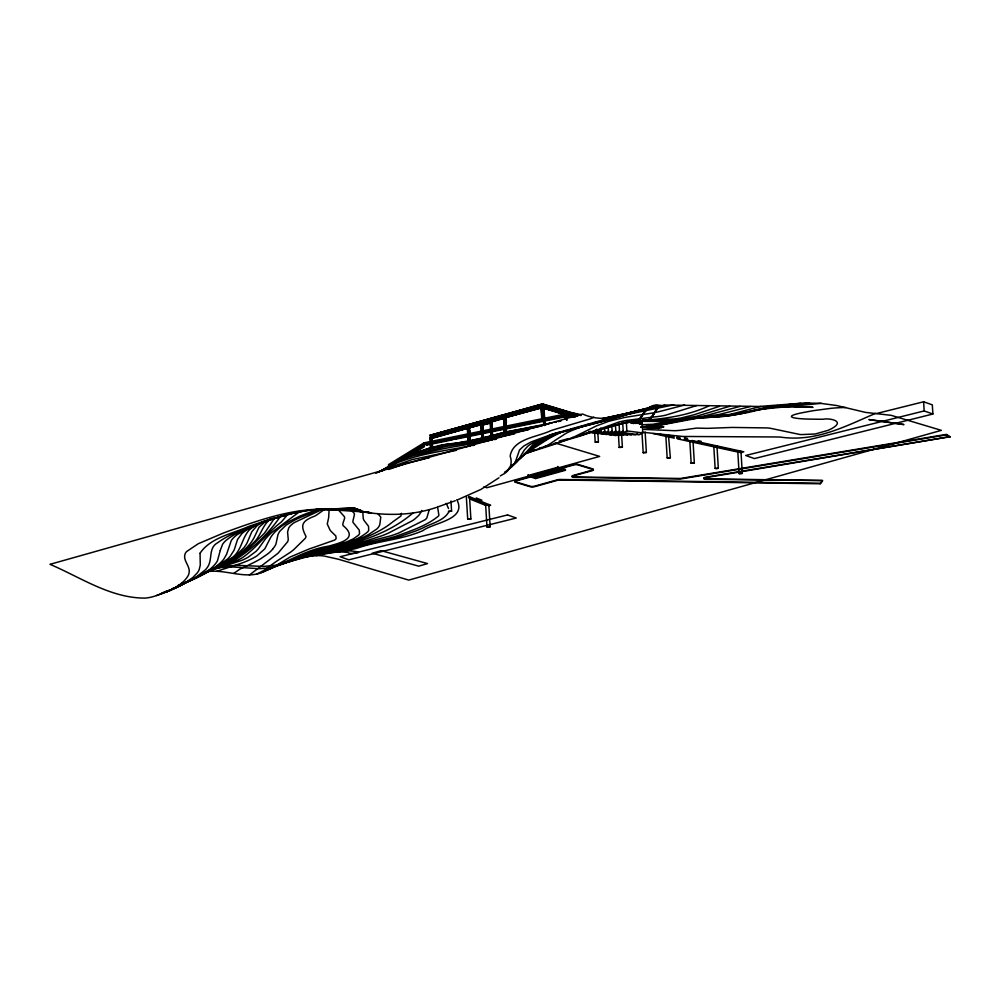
<?xml version="1.0" encoding="UTF-8"?>
<svg xmlns="http://www.w3.org/2000/svg" width="1000" height="1000" viewBox="0 0 1000 1000"><rect width="100%" height="100%" fill="white"/><g stroke="black" fill="none" stroke-linecap="round" stroke-linejoin="round"><path stroke-width="1.5" d="M220.225 550.625L217.438 560.825A147.475 41.388 -3.5 0 1 208.787 570.112L197.113 577.513L180.325 585.413A132.037 37.062 -3.5 0 1 176.725 586.8M451.6 511.175L448.425 511.413L451.6 511.213L450.975 500.988M470.863 519.062L467.713 519.188L470.887 519L469.538 497.025L468.488 497.562M485.65 505.037L488.825 504.837L485.65 505.062L486.987 526.975L488.55 527.312L490.163 526.775L488.825 504.862M486.987 526.95L490.163 526.775M598.387 442.05L595.225 442.15L598.4 442.013L597.875 433.212M622.388 447.225L619.212 447.388L622.388 447.225L621.587 434.075M646.375 452.463L643.188 452.638L646.375 452.463L645.125 432.013M668.487 435.487L670.362 457.713L668.625 458.25L667.175 457.9L665.837 435.962L666.488 435.562M667.175 457.875L670.362 457.713M691.162 463.088L689.825 441.2L691.438 440.675L693 441L694.338 462.95L691.162 463.15L694.338 462.95M692.962 441.138L689.837 441.262M713.8 446.475L716.975 446.25L718.325 468.188L716.712 468.725L715.138 468.363L713.8 446.45L716.975 446.312M715.138 468.363L718.325 468.188M739.137 473.562L737.788 451.688L739.4 451.15L740.962 451.488L742.312 473.438L739.125 473.625L742.3 473.375M220.238 550.5L222.537 544.388A104.2 29.25 -3.5 0 1 225.738 540.662C238.425 530.175 254.662 525.487 269.875 519.963A292.025 81.962 -3.5 0 1 280.837 516.475L294.825 512.537M429.25 509.675L426.812 518.038A43.85 12.3 -3.5 0 1 425.188 519.688L398.95 532.925A93.35 26.2 -3.5 0 1 391.188 535.7L330.1 551.538L307.425 556.237M200.05 553.275L200.275 565.112L199.15 569.763A124.012 34.812 -3.5 0 1 197.225 572.962L192.925 577.425L185.225 582.925A149.6 41.988 -3.5 0 1 179.15 586.35M448.95 511.688C443.975 520.925 431.25 523.288 422.45 528.188A407.537 114.388 -3.5 0 1 415.55 531.075L400.05 536.475L349.212 548.787A67.213 18.863 -3.5 0 1 344.725 549.8L308.3 556.388M421.8 510.462L419.637 514.263A154.8 43.45 -3.5 0 1 417.9 516.237L414.613 519.175A73.612 20.663 -3.5 0 1 412.2 520.825L388.862 532.875A98.863 27.75 -3.5 0 1 381.987 535.75L365.675 541L276.038 565.225L263.412 566.425L237.587 565.363L224.9 566.1A187.525 113.513 73.7 0 0 211.038 569.462L209.375 570.087M329.113 509.725L328.675 517.263A122.888 34.487 -3.5 0 1 328.425 518.763L327.262 523.987L330.037 530.075A104.6 29.35 -3.5 0 0 331.362 531.625A132.75 37.262 -3.5 0 0 332.562 532.775L335.812 535.938L336.138 538.513A21.275 5.975 -3.5 0 1 334.613 540.087L315.075 546.95A133.475 37.462 -3.5 0 0 308.788 549.113L290.138 557.025L273.3 567.238A81.137 22.775 -3.5 0 1 269.962 568.987L261.462 572.55M200.113 553.112C210.837 537.388 232.225 533.85 248.738 526.462A395.462 111 -3.5 0 1 267.288 520.25L287.838 514.35L302.337 511.325A58.775 16.5 -3.5 0 1 312.262 509.925L320.15 509.175M740.95 451.587L737.788 451.712M413.35 512.638C381.95 540.087 338.45 546.6 299.462 558.212M653.713 413.713L653 414.938M653.425 414.787L654.887 412.275M653.312 414.412L653.913 413.375L652.913 415.637L653.05 414.85M654.137 412.987L660.238 405.188L658.95 406.8M654.4 412.537L655.863 410.15M652.75 415.925L649.75 419.588L645.487 420.763M654.95 412.175L658.713 407.025M641.112 417.088C644.7 409.812 652.35 402.962 659.575 405.7M642 415.7L643 414.087M641.55 416.4L638.162 420.075L633.663 420.55M641.137 417.587C644.912 410.462 650.987 404.175 660.275 405.7M643.425 413.425L644.55 411.812M656.1 409.787L658.688 406.512M640.925 417.35L640.188 418.338A253.688 27.887 88.4 0 1 638.3 420L633.737 420.55M640.962 417.85L640.225 418.85A253.688 27.887 88.4 0 1 638.337 420.513L636.413 421.1L655.638 420.85M644.762 411.538L648.763 407.738M651.2 417.675L652.712 415.412L648.812 419.562M272.587 549.288L275.113 545.763A120.975 33.95 -3.5 0 0 275.988 543.888L277.962 534.7A125.75 35.3 -3.5 0 1 279.913 531.163L285.938 525.275L294.688 520.087A123.425 34.638 -3.5 0 1 301.15 517.125L317.725 510.575A150.875 42.35 -3.5 0 0 320.012 509.6M950 437.2L946.538 434.888L681.513 478.825A3.188 0.9 -3.5 0 1 679.587 478.963L574.487 477.438A3.188 0.9 -3.5 0 1 572.15 476.887A3.188 0.9 -3.5 0 1 573.3 475.925L592.212 470.675A3.188 0.9 -3.5 0 0 592.75 469.387L577.95 464.913A3.188 0.9 -3.5 0 0 573.475 465.012L515.975 480.988A3.188 0.9 -3.5 0 0 515.438 482.275L530.25 486.75A3.188 0.9 -3.5 0 0 534.712 486.65L557.5 480.312A3.188 0.9 -3.5 0 1 560.237 480L820.175 483.775L822.475 480.525L706.2 478.837A3.188 0.9 -3.5 0 1 703.812 478.162A3.188 0.9 -3.5 0 1 705.825 477.163L949.975 436.688L705.863 477.663A3.188 0.9 -3.5 0 0 703.838 478.675A3.188 0.9 -3.5 0 0 706.237 479.35L822.475 480.525M820.175 483.775L822.5 481.037M287.488 514.675L282.85 520.275A237.413 66.638 -3.5 0 1 281.075 522.2C266.988 532.913 256.7 547.875 242.175 557.85A93.812 26.325 -3.5 0 1 236.175 560.913L211.175 569.587M280.45 516.35C268.6 533.538 252.975 548.5 235.4 559.725A115.55 32.425 -3.5 0 1 229.2 562.75L209.788 569.85M274.363 518.35L265.912 531.1A249.938 70.15 -3.5 0 1 263.888 533.763L248.463 548.775L233.625 559.487A150.2 42.15 -3.5 0 1 227.387 562.775A146.463 41.1 -3.5 0 1 218.612 566.65L211.287 569.425M639.712 424.35L642.25 423.762L629.712 422.137L630.538 421.488M629.825 421.5L629.712 422.137M233.8 573.387L239.7 569.25L252.2 563.325A161.238 45.25 -3.5 0 0 257.162 560.763A164.137 46.075 -3.5 0 0 260.837 558.663L267.7 553.95A152.125 42.7 -3.5 0 0 272.575 549.288M552.625 434.75A87.888 24.663 -3.5 0 0 546.35 437.7L538.075 443.088L523.638 455.225A265.413 74.488 -3.5 0 1 520.975 457.125M392.6 521.975L400.962 515.988L401.4 513.312M391.75 522.663L389.5 524.4A175.225 49.175 -3.5 0 1 383.888 528.175C356.087 545.188 323.088 549.425 292.762 560.15M299.088 512.075L271.663 532.487A293.7 82.438 -3.5 0 0 264.7 539.888L259.175 547.7A154.175 43.275 -3.5 0 1 255.975 551.388L248.137 557.225A84.388 23.688 -3.5 0 1 242.175 560.225L210.15 570.75M270.275 519.275C262.025 525.363 260.812 536.812 252.875 543.312A363.137 101.925 -3.5 0 1 246.875 548.875A399.05 112 -3.5 0 1 242.763 552.263L233.487 558.775A179.438 50.362 -3.5 0 1 224.163 563.888L217.787 566.862A173.787 48.775 -3.5 0 1 210.95 569.712M498.95 477.8L480.925 489.425L457.65 499.8M554.587 440.712L565.95 433.375A125.588 35.25 -3.5 0 1 572.413 430.312L584.412 425.637M553.837 441.262L550.812 443.338A81.912 22.988 -3.5 0 1 546.15 445.938L523.862 454.363M324.35 509.487L317.312 514.538A91.862 25.787 -3.5 0 1 314.8 516.075C301.462 521.1 300.188 525.225 306 536.413A52.55 14.75 -3.5 0 1 305.287 538.3L293.788 549.612A157.825 44.3 -3.5 0 1 290.287 552.325L278.738 559.825A244.225 68.55 -3.5 0 0 274.062 563.025L264.325 570.175L256.725 574.15M531.725 448.237L551.562 435.2M530.288 449.237L531.013 448.738M524.45 453.9L542.05 440.712L551 435.438A93.5 26.237 -3.5 0 1 553.088 434.45M400.825 460.525L408.2 456.213A75.5 21.188 -3.5 0 1 414.9 453.363L424.038 450.363A109.812 30.825 -3.5 0 1 434.288 447.65L442.875 445.775A72.525 20.362 -3.5 0 1 449.762 444.55L470.337 441.55A72.925 20.463 -3.5 0 0 476.1 440.513L503.438 434.425A114.312 32.088 -3.5 0 1 511.037 432.925L528.3 429.888M532.825 447.113L544.475 439.4M508.525 468.575L514.45 464.275A123.775 34.737 -3.5 0 0 517.312 461.55L524.35 449.963L527.612 446.413A71.588 20.087 -3.5 0 1 532.388 443.125C558.5 430.225 587.888 426.625 615.363 417.55M390.175 466.25L405.4 457.425A74.25 20.838 -3.5 0 1 412.725 454.688L444.775 446.737A97.163 27.275 -3.5 0 1 450.688 445.662L472.688 442.212A108.375 30.412 -3.5 0 0 479.7 440.95L514.513 433.888M531.2 448.188L532.013 447.65M266.725 520.4L259.025 527.288L254.375 537.062A247.013 69.325 -3.5 0 1 252.237 540.8A244.425 68.6 -3.5 0 1 246.675 547.525L241.363 552.325A284.125 79.75 -3.5 0 1 237.013 555.688L232.288 558.938A191.962 53.875 -3.5 0 1 225.263 563.075L203.775 572.875M534.75 445.988L556.125 433.587M535.275 445.35L552.9 434.75M184.963 582.337L170.35 590.35A106.912 30.013 -3.5 0 1 161 593.7L160.963 593.713M544.712 439.25L552.975 434.538M455.9 439.137L571.138 415.613L571.75 412.675L571.85 414.212L577.938 415.538L571.85 414.212L424.125 444.363L388.55 466.188L388.462 464.663L424.025 442.837L571.75 412.675L580.887 414.675M388.475 467.312L389.338 466.788M393.4 464.45L424.325 445.487M404.862 458.663L407.488 457.05M410.1 455.45L424.475 446.625M249.412 575L278.038 553.25L287.587 541.775A89.488 25.113 -3.5 0 0 288.263 539.538L287.575 531.975L288.738 527.925A72.412 20.325 -3.5 0 1 290.475 525.688L291.675 524.562A62.088 17.425 -3.5 0 1 294.662 522.4L317.75 511.538A211.588 59.387 -3.5 0 0 321.7 509.575M191.075 579.612L171.15 590.05A134.45 81.388 73.7 0 1 165.825 592.013L171.075 589.712A137.113 83 73.7 0 0 175.55 588.088L179.137 586.35M380.138 471.325C407.425 454.85 440 451.812 470.675 445.863M378.338 472.362L379.237 471.838L378.075 472.312M380.775 471.413L382.575 470.4M648.913 407.65L649.9 407.15M386.65 468.35L387.587 467.837M409.825 456.15L417.975 452.175A79.963 22.438 -3.5 0 1 428.275 448.562C462.1 442.3 495.812 435.425 529.562 428.413A145.412 40.812 -3.5 0 0 538.3 426.712M263.625 521.575L261.775 522.587A84.738 23.788 -3.5 0 0 256.863 525.925L251.838 531.688L247.062 542.95A224.037 62.875 -3.5 0 1 243.912 547.7L236.575 555.013A223.863 62.825 -3.5 0 1 230.238 559.688L229.075 560.462A196.363 55.113 -3.5 0 1 224.438 563.312L201.688 574.212M267.825 569.338C249.2 582.013 227.025 568.525 206.863 571.712M163.725 592.25L158.6 594.725A128.5 75.487 74.2 0 1 145.025 598.112C110.5 598.15 80.738 577.413 50 564.325L582.575 414C604.312 423.938 627.075 414.688 648.112 408A294.188 172.825 74.2 0 1 667.138 405.05L759.175 406.475L803.062 403.1L819.975 403.25L836.737 405.538L865.55 412.4L891.162 415.337L941.35 430.35L408.738 580.1L338.4 559.237L324 556.013A129.762 76.225 74.2 0 0 315.387 555.688L303 557.163L336.55 550.775L387.137 538.625A85.738 24.062 -3.5 0 0 396.163 536.175C410.712 530.9 426.463 526.013 438.462 516.05A37.062 10.4 -3.5 0 0 438.888 515.212L437.537 506.637M528.837 451.413L547.413 439.487A228.612 64.162 -3.5 0 1 552.675 436.488L560.4 432.612M378.762 472.125L394.95 462.738L406.275 457.95A75.912 21.312 -3.5 0 1 414.637 455.363L441.287 449.188A151.637 42.562 -3.5 0 1 454.038 446.737L476.238 443.125A136.775 38.388 -3.5 0 0 481.725 442.15L489.1 440.7M417.425 453.088L428.963 448.275L440.087 445.337A39.137 10.987 -3.5 0 1 446.025 444.3L465.163 441.987M385.675 468.875L380.312 471.337M600.887 427.925L601.2 432.875L604.775 431.15M604.587 428.075L604.875 432.837L608.462 431.1M608.175 426.488L608.562 432.8L612.137 431.062M611.763 424.913L612.238 432.762L615.825 431.025M615.45 424.875L615.925 432.713L619.5 430.988M635.763 423.55L638.275 422.325M619.038 423.3L619.612 432.675L623.188 430.95M639.637 423.413L642.15 422.2L642.812 432.962L639.038 434.787L623.288 432.638L622.638 421.875M618.312 434.363L615.8 435.575L601.2 432.875M623.288 432.638L626.875 430.913L642.812 432.962M622.188 434.237L619.675 435.45L604.875 432.837M637.688 433.7L635.163 434.925L619.612 432.675M648.962 419.5L650.312 418.625A199.288 21.913 88.4 0 0 651.012 417.912M377.425 472.488L384.038 469.613M171.075 589.712L165.825 592.013M375.887 473.275L376.987 472.788M201.925 574.612L223.45 563.5A194 54.45 -3.5 0 0 229.737 559.125C241.462 553.05 241.262 538.787 249.15 530.087A93.387 26.212 -3.5 0 1 252.8 527.238A91.512 25.688 -3.5 0 1 255.075 525.8L265.15 520.812M262.638 522.062L248.287 528.938A100.562 28.225 -3.5 0 0 241.663 533.875L237.55 539.45L234.412 549.263A220.413 61.863 -3.5 0 1 233.825 550.625L230.325 556.062A159.2 44.688 -3.5 0 1 227.488 559.087L211.887 569.913L188.55 580.737M388.65 469.475L406.65 463.125L425.688 458.638M216.663 571.325L239 564.062A89.9 25.238 -3.5 0 0 245.263 561.75A92.425 25.938 -3.5 0 0 257.125 555.725L264.812 548.837L270.663 537.438A187.875 52.725 -3.5 0 1 274.988 531.938L280.163 527.325A174.475 48.963 -3.5 0 1 289.275 521.375L300.287 515.925L317.425 509.375M455.312 500.712L438.675 506.613M267.413 520.2L272.462 518.362M178.075 585.462C193.25 579.738 208.762 573.3 220.95 562.325A150.938 42.362 -3.5 0 0 223.95 558.9L226.575 554.325L231.275 540.525A110.763 31.088 -3.5 0 1 232.613 538.8A106.1 29.775 -3.5 0 1 237.6 534.388L252.975 526.15L275.312 517.85M181.812 583.225L183.275 582.7M173.012 588.138L174.275 587.688M431.15 448.263L443.175 445.025A31.525 8.85 -3.5 0 1 445.6 444.613L453.575 443.6M741.05 452.75L743.825 451.8L692.087 440.487M607.562 418.65L551.225 434.538L531.112 441.925L523.763 446.025L519.513 449.988L515.15 462.6A98.837 27.738 -3.5 0 1 511.75 466.85L506.138 471.2A145.238 40.763 -3.5 0 1 504.45 472.287M708.6 406.087C684.125 417.325 657.513 419.525 631.05 421.262A38.512 10.812 -3.5 0 0 625.438 422.262L574.763 437.075M265.325 570.7C286.55 562.725 305.65 549.587 328.587 546.163C341.587 542.587 358.575 538.387 343.075 525.562A56.487 15.85 -3.5 0 1 342.9 523.513L344.625 518.225A49.662 13.938 -3.5 0 0 344.412 516.675L339.012 510.613A114.5 32.138 -3.5 0 1 338.35 509.95M696.688 405.562L665.75 415.163A40.362 11.325 -3.5 0 1 659.925 416.262L626.438 420.412A43.738 12.275 -3.5 0 0 618.862 422.038L582.375 435.375L544.325 446.75M719.525 406.312L694.175 414.738L680.812 418.025A34.462 9.675 -3.5 0 1 674.362 418.975L642.688 420.487A183.463 20.162 88.4 0 0 641.275 421.587L640.225 423.512L641.175 422.225A186.262 20.475 88.4 0 1 642.862 420.938L643.263 420.825M561.737 431.812C542.438 434.663 530.5 449.725 516.5 461.15A222.9 62.562 -3.5 0 1 514.875 462.225M426.637 444.975C428.875 444.087 422.7 443.95 424.462 445.075M409.237 455.65C411.337 454.288 404.375 455.15 407.537 455.8M596.9 430.387L592.85 431.65L606.737 434.575M596.838 429.188L597.025 432.262L601.075 431M600.612 432.65L597.663 433.562L588.888 431.463M270.925 568.125L285.113 563.188L304.988 553.7L346.2 542.087L353.325 538.862L358.25 535.4A39.487 11.087 -3.5 0 0 359.55 533.6L359.25 530.1L353.062 522.425A45.188 12.688 -3.5 0 1 352.912 521.087L354.475 514.288A44.262 12.425 -3.5 0 0 353.663 512.65L351.438 510.588M539.55 448.2L541.825 447.5M525.513 453.45L548.638 446.188A513.625 144.162 -3.5 0 0 556.75 443.438L574.1 436.938L596.5 425.863L608.987 421.213L624.688 417.438L652.788 412.962A71.35 20.025 -3.5 0 0 657.825 411.962L684.613 405M436.312 507.45C409.65 516.613 380.775 515.737 353.438 510.163L371.463 512.875L350.887 510.3L368.775 512.288L326.4 509.412M647.85 419.9L648.525 419.675L645.225 420.262M534.738 449.637L529.325 451.25M563.987 431.138L566.263 430.462M484.363 437.975L500.562 433.387A74.325 20.863 -3.5 0 1 507.837 431.725L551.337 423.013M626.325 414.787L621.487 416.163A349.938 98.212 -3.5 0 1 606.55 420.163L582.062 426.262M279.025 564.925L301.913 557.762A371.887 225.113 73.7 0 1 308.075 556.225L310.075 555.8M729.75 406.325L726.363 407.3A257.225 72.2 -3.5 0 0 716.3 410.337L696.175 416.325L677.5 419.588A44.75 12.562 -3.5 0 1 667.55 420.35L634.975 421.238L612.812 425.35M760.65 406.45L730.175 414.387L679.725 420.012A67.025 18.812 -3.5 0 1 667.6 420.712L657.575 420.863M875.562 413.363C844.475 426.688 815.55 442.275 780.125 437.05A176.038 49.413 -3.5 0 0 774.95 436.962L682.65 436.463L643.337 432.325M581.1 415.538L542.425 403.875L429.675 435.425L542.45 404.1L576.65 414.425M542.312 404.263L430.2 435.412L430.363 438.125M569.025 413.537L542.288 405.475L431.5 436.25L431.425 435.163M542.625 407.15L429.862 438.475L431 438.812M468.75 441.875L467.912 428.137L431.575 438.25L432.125 447.3M504.9 433.512L503.95 418.125L469.038 427.85L485.112 423.775M489.637 422.525L503.7 418.45L504.225 433.413M542.137 420.037L541.4 407.975L503.55 418L504.625 433.525M544.487 424.538L543.475 407.938L566.062 414.462M482.65 431.012L482.287 425.075L490.363 422.95L490.725 428.888M482.287 425.075L490.562 423L490.925 428.95M565.237 414.55L566.25 414.275M574.275 416.938L572.913 417.125L573.925 416.838M631.213 413.237L619.85 416.325A365.85 102.688 -3.5 0 1 612.712 418.175L604.075 420.337M528.075 474.738L528.112 475.5L557.837 467.25L565.363 469.525L565.413 470.288L535.688 478.537L530.337 476.925L530.288 476.163L560.013 467.9L560.05 468.663L565.413 470.288M530.337 476.925L560.05 468.663M533.475 477.125L563.188 468.862L563.15 468.1M528.112 475.5L535.638 477.775L565.363 469.525M465.525 441.912A39.812 11.175 -3.5 0 0 469.562 441.225L502.962 432.688A93.475 26.237 -3.5 0 1 510.025 431.175L518.95 429.513M647.763 419.925L624.775 422.85L582.587 434.038M570.938 429.15L573.325 428.512M636 411.65L611.075 418.1M750.588 406.475L718.975 414.525L682.638 419.75M769.65 406.1L742.275 413.438M479.825 439.237L481.35 438.825M740.1 406.388L704.262 416A83.413 23.413 -3.5 0 1 696.587 417.5L658 425.337L642.1 427.3M640.85 410.087L607.487 418.425M575.75 427.875L577.05 427.525M609.612 426.188L611.263 425.75M645.925 408.575L628.125 413.113A400.913 112.525 -3.5 0 1 618.413 415.438L605.062 418.488M578.362 427.2L581 426.525M283.7 562.95C309.862 553.913 336.675 546.962 362.688 537.525A139.425 39.137 -3.5 0 0 368.762 534.438L376.812 528.987A66.612 18.7 -3.5 0 0 379.263 525.875L379.55 525.237A77.438 21.738 -3.5 0 0 379.862 524.3L380.775 517.087L377.775 513.538M571.6 437.863L573.188 437.463M876.725 413.475L923.625 401.775L932.325 404.862L932.887 414.012L754.412 458.575L745.7 455.487L924.175 410.938L932.887 414.012M280.725 563.688L281.688 563.45M651.438 407.212L630.175 412.463A411.737 115.562 -3.5 0 1 618.188 415.238L602.825 418.612M643.238 420.325L642.825 420.438A186.262 20.475 88.4 0 0 641.15 421.712L640.2 423L629.688 421.637A182.087 20.013 88.4 0 1 629.85 421.463M588 424.225L590.237 423.688M295.863 512.275L299.05 511.5M657.675 406.05L629.837 412.65A386.275 108.413 -3.5 0 1 619.562 414.9L602.163 418.6M593.488 422.9L598.8 421.613M595.288 429.862L596.875 429.475M777.537 405.475L748.238 412.475L727.513 415.988A54.188 15.213 -3.5 0 1 720.25 416.737L694.438 418.188M673.812 404.825L616.888 416.65M664.95 405.2L638.975 411.188A313.113 87.875 -3.5 0 1 628.5 413.4L603.763 418.512M474.938 440.425L476.75 440.012M543.888 424.738L552.375 422.788M604.35 419.15L606.462 418.663M485.538 505.337L488.938 504.562M488.4 505.775L490.662 505.262L468.913 496.475M291.1 560.525L288.238 561.163M540.45 425.525L518.875 429.675M544.075 425.475L545.75 425.1M455.525 439.087C458.6 437.663 450.337 438.7 454.538 439.2M554.1 422.4L555.812 422.025M554.725 422.262L556.45 421.887M542.15 425.887L539.263 426.512M310.312 555.763L312.087 555.388M494.525 439.575L496.325 439.2M313.35 555.075L335.55 551.5L350.25 550.925A143.925 87.125 73.7 0 1 356.825 551.7C363.312 552.562 349.338 554.6 347.912 552.537A153.012 92.625 73.7 0 0 341.475 551.962L330.925 552.4L316.212 554.612M490.913 440.325L492.713 439.95M426.825 458.4L429.087 457.925M742.125 413.475L735.5 414.738A52.688 14.787 -3.5 0 1 726.225 416.037L707.725 417.212M785.15 404.688L727.163 415.513A70.775 19.863 -3.5 0 1 717.887 416.488L709.737 417.088M425.613 444.7L571.5 414.913L577.6 416.25M452.875 439.762L427.1 445.025L427 443.5L424.025 442.837L424.125 444.363M296.225 558.875L297.975 558.525M558.2 421.525L559.95 421.163M558.638 421.438L560.975 420.988M484.6 433.15C488.013 432.038 479.812 432.375 483.488 433.237M689.412 418.812L660.438 424.75L645.075 426.875A29.5 8.275 -3.5 0 1 642.362 427.062M456.5 450.288L412.075 459.625L388.725 467.762A183.012 51.363 -3.5 0 0 382.337 470.8M691.775 418.537L650.725 426.087M299.637 557.825L301.35 557.5M303.663 556.987L306.15 556.538M699.963 417.75L657.062 425.737L641.475 427.25M306.75 556.425L315.613 554.812M692.987 418.325L697.763 417.488M792.675 403.9L756.188 410.25M303.663 556.912L305.55 556.575M472.625 445.538L474.513 445.225M752.288 410.887L754.7 410.487M949.975 436.688L946.513 434.375L681.488 478.312A3.188 0.9 -3.5 0 1 679.55 478.45L574.45 476.925A3.188 0.9 -3.5 0 1 572.125 476.375A3.188 0.9 -3.5 0 1 573.263 475.425L592.188 470.163A3.188 0.9 -3.5 0 0 592.725 468.875L577.913 464.412A3.188 0.9 -3.5 0 0 573.45 464.513L515.938 480.487A3.188 0.9 -3.5 0 0 515.413 481.775L530.212 486.238A3.188 0.9 -3.5 0 0 534.675 486.138L557.463 479.812A3.188 0.9 -3.5 0 1 560.212 479.487L820.15 483.263M311.562 509.625L293.1 513.288L273.55 518.812A326.788 91.713 -3.5 0 0 258.562 523.763C244.6 528.837 229.25 534.163 217.613 542.775C208.425 547.725 212.5 558.65 208.162 566.163A134.9 37.862 -3.5 0 1 205.475 569.738L194.488 578.4L176 587.712A115.262 32.35 -3.5 0 1 171.425 589.475A135.062 37.9 -3.5 0 1 164.387 591.888M298.9 557.8L300.262 557.587M800.6 403.237L767.625 408.162M467.587 441.838L457.7 443.137M390.513 465.613L389.688 466.4M698.025 417.425L693.512 418.113L703.662 417.45M689.85 418.6L659.338 420.825M809.562 402.887L769.6 407.863M731.237 414.175L734.438 413.713M765.612 408.438L761.587 409M680.95 419.5L678.962 419.75A62.15 17.438 -3.5 0 0 673.1 420.625L652.913 424.25L641.65 424.738M513.45 427.25C517.562 426.262 509.237 426.188 512.463 427.262M704.775 416.55L703.975 416.637A104.537 29.337 -3.5 0 0 702.375 416.838M821.2 403.35L763.637 408.988M693.812 418.062L699.175 417.475M725.037 414.975L718.913 415.662M691.388 418.35L687.362 418.787A39.212 11.013 -3.5 0 0 680.825 419.762L656.1 425.312L641.5 427.013M712.575 416.287L715.788 415.988M702.55 417.163L704.25 417.013M691.4 418.612L686.712 419.038A258.888 72.663 -3.5 0 0 680.05 419.675L662.675 421.362M707.613 416.737L709.262 416.587M643.625 420.262L644.875 420.25M680.013 419.875L666.838 420.763A64.75 18.175 -3.5 0 1 661.275 420.938L636.213 420.863M646.675 426.538L642.638 426.825M662.275 421.4L635.538 421.325M693.75 418.413L709.275 417.362M667.513 436.325L665.837 435.988M312.725 509.862L355.112 507.962L315.262 509.688L357.875 508.975L317.787 509.45L360.625 509.925L326.512 509.275M636.725 420.875L645.138 420.763M328.4 509.263C296.312 508.062 265.425 517.875 235.588 528.575A451.587 126.75 -3.5 0 0 223.113 533.162L198.275 543.725L186.575 551.575A64.075 17.988 -3.5 0 0 185.212 553.575C182.275 560.625 191.012 566.3 188.962 573.462A108.65 30.488 -3.5 0 1 188.162 575.688C182.9 584.587 172.787 589.125 163.65 593.038A89.262 25.05 -3.5 0 1 156.488 595.55M641.312 426.863L663.875 426.825L642.175 426.675M644.225 420.75L653.688 420.838M655.863 420.812L657.987 420.825M778.587 406.825L813.025 407.325L794.475 406.675M641.838 427.013L661.513 427.625L641.963 426.95M640.738 427.262L659.137 428.387L641.1 427.163M468.537 496.712L469.538 497.025M633.775 421.062L636.35 421.112L634.163 421.188A34.413 9.663 -3.5 0 0 627.775 421.85M643.925 429.412L674.788 430.712A32.025 8.988 -3.5 0 0 680.512 430.288L686.2 429.575A53.975 15.15 -3.5 0 0 688.988 429.137L696.725 428.088L705.188 428.312A26.212 7.362 -3.5 0 0 709.237 428.288L732 427.438L766.75 427.912A33.163 9.312 -3.5 0 1 770.312 428.263L799.65 434.438A24.188 6.787 -3.5 0 0 801.225 434.588L815.163 434L827.75 430.438A47.663 13.375 -3.5 0 0 831.6 428.638A50.087 14.062 -3.5 0 0 834.45 426.887C843.737 420.375 828.213 417.95 823.138 419.263A110.775 31.088 -3.5 0 1 814.562 419.162C796.25 419.2 777.825 417.038 805.75 412.075A103.663 29.087 -3.5 0 1 813.462 410.662L831.188 408.3A52.575 14.75 -3.5 0 1 845.537 407.5M628.3 422L630.288 422.2M631.025 422.287L632.337 422.45M636.35 421.45L642.15 422.2M629.212 422.212L642.25 423.888M633 422.537L633.65 422.625M638.913 423.338L639.575 423.425M634.275 422.7L635.275 422.837M637.6 423.162L638.25 423.25M636.275 422.975L637.263 423.113M631.225 423.05L634.087 423.438M615.925 432.713L631.3 435.05M612.238 432.762L627.425 435.188M608.562 432.8L623.55 435.312M631.112 422.975L633.675 423.462M597.025 432.262L611.275 435.075M684.4 437.8L687.438 438.438M698.088 440.675L701.125 441.312M668.162 435.95L671.188 436.575M677.25 437.85L680.288 438.488M684.837 439.438L687.862 440.075M690.9 440.712L693.938 441.35M669.25 435.5L673.825 436.488M676.862 437.163L679.912 437.825M684.475 438.825L687.513 439.487M660.013 434.263L666.112 435.588M669.175 436.262L673.75 437.262M676.8 437.925L679.85 438.6M684.438 439.6L739.375 451.6M653.062 433.525L674.3 438.162M677.337 438.825L739.538 452.425M590.175 431.375L602.2 434.075M588.862 431.975L593.138 433.062M573.275 413.6L542.225 404.375L542.288 405.475M567.9 414.45L542.612 406.812L429.85 438.15L430.525 449.15M542.475 406.975L567.537 414.55M571.962 415.875L574.913 416.775M565.737 414.412L543.25 407.625L544.275 424.412M569.575 415.575L573.638 417.05M543.475 407.938L565.55 414.6L543.725 407.875L544.738 424.462M567.788 415.325L570.337 416.1M543.787 408.325L562.85 414.075M567.25 415.4L570.175 416.287M541.4 407.975L541.737 419.925M570.262 416.9L566.55 415.775L566.825 420.238M570.988 417.413L566.038 415.925L566.337 418.988M490.562 423L490.525 428.825M555.037 442.938L599.663 456.4L486.9 487.738L483.925 486.838M469.888 428L468.762 427.663L469.6 441.4M467.912 428.137L468.35 441.962M468.45 428.4L467.325 428.062L468.15 441.9M467.312 428.325L431.975 438.375L432.525 447.425M432.425 438.413L431.3 438.075L431.488 441.125M476.225 497.938L481.962 500.262M468.525 497.4L487.238 504.95M471.062 499.487L485.85 505.462M362.75 511.25L363.25 518.438A63.888 17.925 -3.5 0 0 364.425 520.962L368.537 526.263L368.713 530.325A46.15 12.95 -3.5 0 1 367.638 531.95C351.337 545.425 329.113 546.475 309.688 552.888A49.062 13.775 -3.5 0 0 305.938 554.3L290.975 561.15L269.613 567.962L259.062 568.7L233.125 567L220.413 567.562A171.6 103.875 73.7 0 0 214.175 568.675M448.525 508.575L446.3 503.387M456.788 499.65C467.638 519.788 433.387 522.6 422.95 530.6C401.975 539.888 378.575 540.65 357.013 548.225A60.562 17 -3.5 0 1 349.288 549.95L328.088 553.4A95.538 26.812 -3.5 0 0 315.975 555.662M923.625 401.775L924.175 410.938M641.938 432.175L643.188 452.638M626.4 423.212L626.875 430.913M618.4 434.237L619.212 447.388M594.6 431.925L595.225 442.15M566.337 415.763L566.613 420.238M565.825 415.9L565.95 419.1M565.638 416.112L565.825 419.125M565.325 416.075L565.513 419.137M557.788 466.488L557.837 467.25M543.987 407.8L545 424.387M544.788 424.387L543.763 407.488L541.2 407.537L541.938 419.975M542.425 403.875L543.663 423.938M542.35 419.875L541.6 407.663L505.262 417.788L506.188 432.863M535.638 477.775L535.688 478.537M506.388 422.525L506.112 417.938L504.988 417.6L505.925 432.863M505.662 417.9L506.587 432.987M505.387 417.725L506.325 432.987M492.537 435.35L491.712 421.788L491.037 421.475L491.5 429.113M491.438 421.6L492.362 436.863M491.312 421.662L491.775 429.2M491.95 432.212L492.225 436.737M491.675 431.912L491.962 436.737M491.112 431.925L491.375 436.375M490.913 431.863L491.188 436.312M490.712 431.8L490.988 436.262M482.688 425.188L483.05 431.138M483.237 434.113L483.512 438.562M482.488 425.138L482.85 431.075M483.038 434.05L483.312 438.5M482.837 433.988L483.113 438.45M482.525 438.188L481.287 424.188L482.062 438.188M482.262 438.212L481.037 424.513L481.863 438.088M470.075 431.062L470.262 434.113M469.438 427.975L470.262 441.538M469.237 427.912L470.062 441.488M469.162 427.788L469.862 441.425M467.725 428.188L468.55 442.025M466.362 497.25L467.7 519.163M431.7 438.2L432.325 447.362M431.675 444.175L431.863 447.225M500.238 475.975A127.088 35.675 -3.5 0 0 501.975 474.888C509.637 471.675 513.025 463.725 510.138 456.138C512.938 438.537 537.413 437.175 550.712 430.7A214 60.062 -3.5 0 1 558.95 428.162L590.525 418.787A37.85 10.625 -3.5 0 0 593.787 417.188M510.85 465.938A191.125 53.637 -3.5 0 0 512.525 464.862L520.988 458.15L533.375 444.137A75.95 21.312 -3.5 0 1 538.2 441.062L560.05 432.638L613.438 418.5A273.812 76.85 -3.5 0 0 621.15 416.262M559.212 441.1A240.138 67.4 -3.5 0 1 568.45 438.65M621.587 422.825A47.775 13.413 -3.5 0 1 623.5 422.488M685 419.025A70.963 19.913 -3.5 0 1 689.062 418.625A68.612 19.262 -3.5 0 1 692.763 418.312M473.137 440.812A45.862 12.875 -3.5 0 1 469.462 441.512M210.075 569.763A179.537 108.675 73.7 0 1 214.175 568.663M540.737 420.925L543.913 420.788L540.75 420.887M569.913 414.963L573.088 414.825L569.913 414.963M381.087 550.65L372.262 553.237L418.713 566.163L427.525 563.575L381.087 550.65M507.537 514.938L340.1 556.737L348.812 559.825L516.25 518.025L507.537 514.938M885.438 421.838L868.9 419.562L903.975 424.588L885.438 421.838M575.688 416.575L572.65 415.938L575.688 416.613"/></g></svg>
